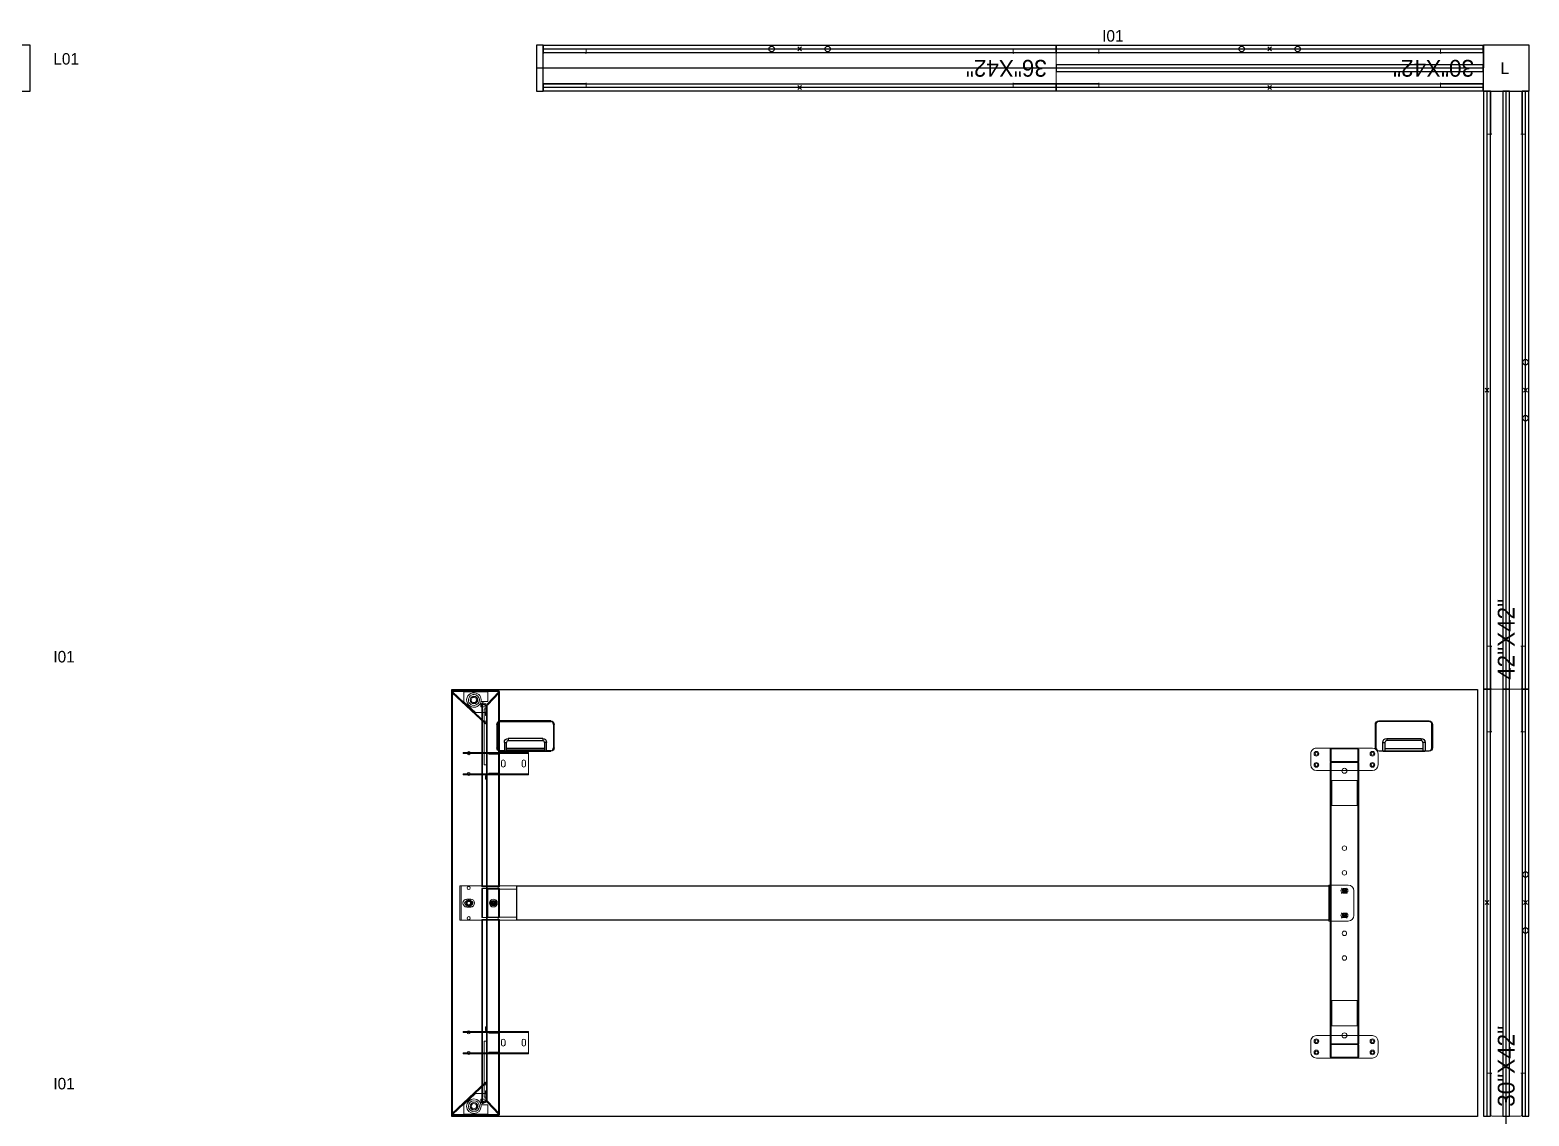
# Model space of a CAD drawing. Header units: inches. Extents: x 126 to 13186, y 9 to 361.
# Drawn here: x 8023.7 to 8129, y 110.9 to 187.2 of the extents above; entities that cross this region are included whole.
import ezdxf

# ---------------------------------------------------------------- set-up
doc = ezdxf.new("R2010")
doc.units = ezdxf.units.IN
doc.header["$MEASUREMENT"] = 0
for name, color, linetype in [('DD2D', 7, 'Continuous'), ('DD2D_Geometry', 7, 'Continuous'), ('ENFASIS NEW', 7, 'Continuous'), ('Id Unión', 7, 'Continuous'), ('PV-26D', 7, 'Continuous')]:
    doc.layers.add(name, color=color, linetype=linetype)
doc.styles.get("Standard").update_dxf_attribs({"font": 'stylu.ttf'})

# ---------------------------------------------------------------- blocks, each defined once
blk = doc.blocks.new('DD40123072AB')
for p, q in [((-0.915, -0.7687), (-0.915, -0.0067)), ((-0.915, -0.0067), (0.915, -0.0067)), ((0.915, -0.0067), (0.915, -0.7687)), ((0.915, -0.7687), (-0.915, -0.7687))]:
    blk.add_line(p, q)
at = {"layer": 'PV-26D'}
for p, q in [((-0.8345, -0.0687), (-0.8345, -0.1107)), ((-0.8335, -0.0687), (-0.8345, -0.0687)), ((-0.8335, -0.1107), (-0.8335, -0.0687)), ((-0.7385, -0.0627), (-0.8285, -0.0627)), ((-0.8285, -0.0637), (-0.8285, -0.0627)), ((-0.8285, -0.0637), (-0.7385, -0.0637)), ((-0.7385, -0.0637), (-0.7385, -0.0627)), ((-0.7335, -0.0687), (-0.7335, -0.1107)), ((-0.7335, -0.0687), (-0.7325, -0.0687)), ((-0.7325, -0.1107), (-0.7325, -0.0687)), ((0.7325, -0.1107), (0.7325, -0.0687)), ((0.7335, -0.0687), (0.7325, -0.0687)), ((0.7335, -0.0687), (0.7335, -0.1107)), ((0.7385, -0.0627), (0.8285, -0.0627)), ((0.7385, -0.0637), (0.7385, -0.0627)), ((0.8285, -0.0637), (0.7385, -0.0637)), ((0.8285, -0.0637), (0.8285, -0.0627)), ((0.8335, -0.1107), (0.8335, -0.0687)), ((0.8335, -0.0687), (0.8345, -0.0687)), ((0.8345, -0.0687), (0.8345, -0.1107)), ((-0.8212, -0.1009), (-0.8212, -0.1157)), ((-0.8212, -0.1009), (-0.8175, -0.1009)), ((-0.8175, -0.1167), (-0.8175, -0.1009)), ((-0.7527, -0.094), (-0.8143, -0.094)), ((-0.8143, -0.094), (-0.8143, -0.0977)), ((-0.8143, -0.0977), (-0.7527, -0.0977)), ((-0.7527, -0.094), (-0.7527, -0.0977)), ((-0.7495, -0.1009), (-0.7495, -0.1167)), ((-0.7458, -0.1009), (-0.7495, -0.1009)), ((-0.7458, -0.1157), (-0.7458, -0.1009)), ((0.7458, -0.1157), (0.7458, -0.1009)), ((0.7458, -0.1009), (0.7495, -0.1009)), ((0.7495, -0.1009), (0.7495, -0.1167)), ((0.7527, -0.094), (0.8143, -0.094)), ((0.7527, -0.094), (0.7527, -0.0977)), ((0.8143, -0.0977), (0.7527, -0.0977)), ((0.8143, -0.094), (0.8143, -0.0977)), ((0.8175, -0.1167), (0.8175, -0.1009)), ((0.8212, -0.1009), (0.8175, -0.1009)), ((0.8212, -0.1009), (0.8212, -0.1157)), ((-0.8335, -0.1107), (-0.8345, -0.1107)), ((-0.8212, -0.1157), (-0.8285, -0.1157)), ((-0.8285, -0.1157), (-0.8285, -0.1167)), ((-0.8285, -0.1167), (-0.8175, -0.1167)), ((-0.7495, -0.1117), (-0.8175, -0.1117)), ((-0.7495, -0.1119), (-0.8175, -0.1119)), ((-0.8175, -0.1124), (-0.7495, -0.1124)), ((-0.7495, -0.1161), (-0.8175, -0.1161)), ((-0.8175, -0.1166), (-0.7495, -0.1166)), ((-0.7495, -0.1167), (-0.8175, -0.1167)), ((-0.7495, -0.1167), (-0.7385, -0.1167)), ((-0.7385, -0.1157), (-0.7458, -0.1157)), ((-0.7385, -0.1157), (-0.7385, -0.1167)), ((-0.7335, -0.1107), (-0.7325, -0.1107)), ((0.7335, -0.1107), (0.7325, -0.1107)), ((0.7385, -0.1157), (0.7458, -0.1157)), ((0.7385, -0.1157), (0.7385, -0.1167)), ((0.7495, -0.1167), (0.7385, -0.1167)), ((0.7495, -0.1117), (0.8175, -0.1117)), ((0.7495, -0.1119), (0.8175, -0.1119)), ((0.8175, -0.1124), (0.7495, -0.1124)), ((0.7495, -0.1161), (0.8175, -0.1161)), ((0.8175, -0.1166), (0.7495, -0.1166)), ((0.7495, -0.1167), (0.8175, -0.1167)), ((0.8285, -0.1167), (0.8175, -0.1167)), ((0.8212, -0.1157), (0.8285, -0.1157)), ((0.8285, -0.1157), (0.8285, -0.1167)), ((0.8335, -0.1107), (0.8345, -0.1107))]:
    blk.add_line(p, q, dxfattribs=at)
at = {"layer": 'PV-26D', "extrusion": (0, 0, -1)}
for centre, radius, start, end in [((0.8285, -0.0687), 0.006, 0, 90), ((0.7385, -0.0687), 0.006, 90, 180), ((-0.7385, -0.0687), 0.006, 0, 90), ((-0.8285, -0.0687), 0.006, 90, 180), ((0.8143, -0.1009), 0.00691, 0, 90), ((0.7527, -0.1009), 0.00691, 90, 180), ((-0.7527, -0.1009), 0.00691, 0, 90), ((-0.8143, -0.1009), 0.00691, 90, 180), ((0.8285, -0.1107), 0.006, 270, 0), ((0.7385, -0.1107), 0.006, 180, 270), ((-0.7385, -0.1107), 0.006, 270, 0), ((-0.8285, -0.1107), 0.006, 180, 270)]:
    blk.add_arc(centre, radius, start, end, dxfattribs=at)
at = {"layer": 'PV-26D'}
for centre, radius, start, end in [((-0.8285, -0.0687), 0.005, 90, 180), ((-0.7385, -0.0687), 0.005, 0, 90), ((0.7385, -0.0687), 0.005, 90, 180), ((0.8285, -0.0687), 0.005, 0, 90), ((-0.8143, -0.1009), 0.00318, 90, 180), ((-0.7527, -0.1009), 0.00318, 0, 90), ((0.7527, -0.1009), 0.00318, 90, 180), ((0.8143, -0.1009), 0.00318, 0, 90), ((-0.8285, -0.1107), 0.005, 180, 270), ((-0.7385, -0.1107), 0.005, 270, 0), ((0.7385, -0.1107), 0.005, 180, 270), ((0.8285, -0.1107), 0.005, 270, 0)]:
    blk.add_arc(centre, radius, start, end, dxfattribs=at)
for points in [[(-0.8175, -0.1167), (-0.8197, -0.1167), (-0.8212, -0.1163), (-0.8212, -0.1157)], [(-0.7458, -0.1157), (-0.7458, -0.1163), (-0.7473, -0.1167), (-0.7495, -0.1167)], [(0.7458, -0.1157), (0.7458, -0.1163), (0.7473, -0.1167), (0.7495, -0.1167)], [(0.8175, -0.1167), (0.8197, -0.1167), (0.8212, -0.1163), (0.8212, -0.1157)]]:
    blk.add_rational_spline(points, [1, 0.804737854124, 0.804737854124, 1], degree=3, dxfattribs=at)
blk = doc.blocks.new('DD350130S')
at = {"color": 0, "linetype": 'Continuous', "lineweight": 0}
for p, q in [((0, -0.377), (0, 0.377)), ((0.0006, 0.3755), (0.0598, 0.3203)), ((0.0006, 0.3755), (0.0598, 0.3203)), ((0.0015, -0.377), (0.0015, 0.377)), ((0.0017, 0.3766), (0.0609, 0.3214)), ((0.0017, 0.3766), (0.0609, 0.3214)), ((0.0829, 0.379), (0.002, 0.379)), ((0.002, 0.379), (0.0829, 0.379)), ((0.0829, 0.3775), (0.002, 0.3775)), ((0.0829, 0.3775), (0.002, 0.3775)), ((0.0645, 0.377), (0.0215, 0.377)), ((0.0215, 0.377), (0.0215, 0.3594)), ((0.0631, 0.355), (0.0833, 0.3766)), ((0.0632, 0.3549), (0.0833, 0.3765)), ((0.0642, 0.3539), (0.0844, 0.3756)), ((0.0643, 0.3539), (0.0844, 0.3755)), ((0.0645, 0.36), (0.0645, 0.377)), ((0.0835, 0.3769), (0.0835, 0.269)), ((0.085, 0.3769), (0.085, 0.269)), ((0.0215, 0.3594), (0.0423, 0.34)), ((0.052, 0.35), (0.052, 0.36)), ((0.052, 0.36), (0.0645, 0.36)), ((0.061, 0.35), (0.052, 0.35)), ((0.0534, 0.355), (0.0539, 0.3564)), ((0.0534, 0.3549), (0.054, 0.3563)), ((0.0614, 0.3518), (0.0534, 0.355)), ((0.0614, 0.3518), (0.0534, 0.3549)), ((0.0534, 0.029), (0.0534, 0.3549)), ((0.0619, 0.3533), (0.0539, 0.3564)), ((0.054, 0.3566), (0.0546, 0.358)), ((0.054, 0.3565), (0.0546, 0.3579)), ((0.054, 0.3566), (0.062, 0.3534)), ((0.054, 0.3565), (0.062, 0.3534)), ((0.054, 0.029), (0.054, 0.3565)), ((0.062, 0.3532), (0.054, 0.3563)), ((0.054, 0.029), (0.054, 0.3563)), ((0.0546, 0.358), (0.0626, 0.3549)), ((0.0546, 0.3579), (0.0626, 0.3548)), ((0.0546, 0.029), (0.0546, 0.3579)), ((0.061, 0.34), (0.061, 0.35)), ((0.0617, 0.3218), (0.0617, 0.3514)), ((0.0617, 0.029), (0.0617, 0.3513)), ((0.0632, 0.3218), (0.0632, 0.3514)), ((0.0633, 0.029), (0.0633, 0.3513)), ((0.0423, 0.34), (0.061, 0.34)), ((0.0576, 0.2465), (0.0576, 0.3465)), ((0.0576, 0.3465), (0.0617, 0.3465)), ((0.0576, 0.3245), (0.0617, 0.3245)), ((0.0602, 0.3349), (0.0602, 0.3411)), ((0.0602, 0.3411), (0.0617, 0.3411)), ((0.0602, 0.3349), (0.0617, 0.3349)), ((0.0617, 0.3399), (0.0632, 0.3399)), ((0.0617, 0.3396), (0.0632, 0.3396)), ((0.0617, 0.3364), (0.0617, 0.3396)), ((0.0617, 0.3364), (0.0632, 0.3364)), ((0.0617, 0.3336), (0.0632, 0.3336)), ((0.0617, 0.3122), (0.0633, 0.3122)), ((0.0617, 0.3058), (0.0633, 0.3058)), ((0.0206, 0.2671), (0.0206, 0.269)), ((0.0206, 0.269), (0.0279, 0.269)), ((0.0279, 0.269), (0.0326, 0.269)), ((0.0326, 0.269), (0.0829, 0.269)), ((0.0617, 0.2722), (0.0633, 0.2722)), ((0.066, 0.269), (0.066, 0.266)), ((0.0671, 0.266), (0.0671, 0.269)), ((0.0836, 0.269), (0.0829, 0.269)), ((0.0829, 0.269), (0.0829, 0.269)), ((0.0829, 0.269), (0.0829, 0.266)), ((0.0836, 0.269), (0.0836, 0.2665)), ((0.0836, 0.269), (0.1366, 0.269)), ((0.1066, 0.2671), (0.1066, 0.269)), ((0.1366, 0.2665), (0.1366, 0.269)), ((0.0206, 0.2671), (0.0275, 0.2671)), ((0.0275, 0.2671), (0.033, 0.2671)), ((0.033, 0.2671), (0.0829, 0.2671)), ((0.0576, 0.2465), (0.0617, 0.2465)), ((0.0617, 0.2658), (0.0633, 0.2658)), ((0.066, 0.266), (0.0829, 0.266)), ((0.0829, 0.2671), (0.0836, 0.2671)), ((0.0829, 0.266), (0.0836, 0.266)), ((0.0829, 0.266), (0.0829, 0.266)), ((0.0835, 0.266), (0.0835, 0.232)), ((0.0836, 0.2671), (0.1366, 0.2671)), ((0.0836, 0.2315), (0.0836, 0.2665)), ((0.0836, 0.266), (0.085, 0.266)), ((0.085, 0.266), (0.085, 0.232)), ((0.0886, 0.2522), (0.0886, 0.2458)), ((0.095, 0.2458), (0.095, 0.2522)), ((0.1253, 0.2522), (0.1253, 0.2458)), ((0.1316, 0.2458), (0.1316, 0.2522)), ((0.1366, 0.2315), (0.1366, 0.2665)), ((0.0206, 0.229), (0.0206, 0.2309)), ((0.0275, 0.2309), (0.0206, 0.2309)), ((0.0279, 0.229), (0.0206, 0.229)), ((0.033, 0.2309), (0.0275, 0.2309)), ((0.0326, 0.229), (0.0279, 0.229)), ((0.0829, 0.229), (0.0326, 0.229)), ((0.0829, 0.2309), (0.033, 0.2309)), ((0.0602, 0.2271), (0.0617, 0.2271)), ((0.0602, 0.2271), (0.0602, 0.2209)), ((0.0602, 0.2209), (0.0617, 0.2209)), ((0.0617, 0.2256), (0.0617, 0.2224)), ((0.0617, 0.2256), (0.0633, 0.2256)), ((0.0617, 0.2224), (0.0633, 0.2224)), ((0.0829, 0.232), (0.066, 0.232)), ((0.066, 0.232), (0.066, 0.229)), ((0.0671, 0.229), (0.0671, 0.232)), ((0.0836, 0.232), (0.0829, 0.232)), ((0.0829, 0.232), (0.0829, 0.232)), ((0.0829, 0.232), (0.0829, 0.229)), ((0.0836, 0.2309), (0.0829, 0.2309)), ((0.0829, 0.229), (0.0836, 0.229)), ((0.0829, 0.229), (0.0829, 0.229)), ((0.0835, 0.229), (0.0835, 0.029)), ((0.085, 0.232), (0.0836, 0.232)), ((0.0836, 0.2315), (0.0836, 0.229)), ((0.0836, 0.2309), (0.1366, 0.2309)), ((0.0836, 0.229), (0.1366, 0.229)), ((0.085, 0.229), (0.085, 0.029)), ((0.1066, 0.2309), (0.1066, 0.229)), ((0.1366, 0.229), (0.1366, 0.2315)), ((0.0534, 0.029), (0.054, 0.029)), ((0.0546, 0.029), (0.054, 0.029)), ((0.054, 0.029), (0.054, 0.029)), ((0.0626, 0.029), (0.0546, 0.029)), ((0.0617, 0.029), (0.0617, 0.026)), ((0.0626, 0.029), (0.0632, 0.029)), ((0.0829, 0.029), (0.0632, 0.029)), ((0.0633, 0.026), (0.0633, 0.029)), ((0.085, 0.029), (0.0829, 0.029)), ((0.0829, 0.029), (0.0829, 0.029)), ((0.0829, 0.029), (0.0829, 0.026)), ((0.0534, -0.026), (0.0534, 0.026)), ((0.0534, 0.026), (0.054, 0.026)), ((0.054, -0.026), (0.054, 0.026)), ((0.0546, 0.026), (0.054, 0.026)), ((0.054, 0.026), (0.054, 0.026)), ((0.054, -0.026), (0.054, 0.026)), ((0.0546, 0.026), (0.0626, 0.026)), ((0.0546, -0.026), (0.0546, 0.026)), ((0.0617, -0.026), (0.0617, 0.026)), ((0.0632, 0.026), (0.0626, 0.026)), ((0.0632, 0.026), (0.0829, 0.026)), ((0.0633, -0.026), (0.0633, 0.026)), ((0.0722, 0.004), (0.0708, 0.004)), ((0.0764, 0.004), (0.0722, 0.004)), ((0.0764, 0.004), (0.0775, 0.004)), ((0.0829, 0.026), (0.085, 0.026)), ((0.0829, 0.026), (0.0829, 0.026)), ((0.0835, 0.026), (0.0835, -0.026)), ((0.085, 0.026), (0.085, -0.026)), ((0.0534, -0.026), (0.054, -0.026)), ((0.0546, -0.026), (0.054, -0.026)), ((0.054, -0.026), (0.054, -0.026)), ((0.0626, -0.026), (0.0546, -0.026)), ((0.0617, -0.026), (0.0617, -0.029)), ((0.0626, -0.026), (0.0632, -0.026)), ((0.0829, -0.026), (0.0632, -0.026)), ((0.0633, -0.029), (0.0633, -0.026)), ((0.0708, -0.004), (0.0722, -0.004)), ((0.0722, -0.004), (0.0764, -0.004)), ((0.0764, -0.004), (0.0775, -0.004)), ((0.085, -0.026), (0.0829, -0.026)), ((0.0829, -0.026), (0.0829, -0.026)), ((0.0829, -0.026), (0.0829, -0.029)), ((0.0534, -0.3549), (0.0534, -0.029)), ((0.0534, -0.029), (0.054, -0.029)), ((0.054, -0.3565), (0.054, -0.029)), ((0.0546, -0.029), (0.054, -0.029)), ((0.054, -0.029), (0.054, -0.029)), ((0.054, -0.3563), (0.054, -0.029)), ((0.0546, -0.029), (0.0626, -0.029)), ((0.0546, -0.3579), (0.0546, -0.029)), ((0.0617, -0.3513), (0.0617, -0.029)), ((0.0632, -0.029), (0.0626, -0.029)), ((0.0632, -0.029), (0.0829, -0.029)), ((0.0633, -0.3513), (0.0633, -0.029)), ((0.0829, -0.029), (0.085, -0.029)), ((0.0829, -0.029), (0.0829, -0.029)), ((0.0835, -0.029), (0.0835, -0.229)), ((0.085, -0.029), (0.085, -0.229)), ((0.0206, -0.2309), (0.0206, -0.229)), ((0.0206, -0.229), (0.0279, -0.229)), ((0.0206, -0.2309), (0.0275, -0.2309)), ((0.0275, -0.2309), (0.033, -0.2309)), ((0.0279, -0.229), (0.0326, -0.229)), ((0.0326, -0.229), (0.0829, -0.229)), ((0.033, -0.2309), (0.0829, -0.2309)), ((0.0602, -0.2271), (0.0602, -0.2209)), ((0.0602, -0.2209), (0.0617, -0.2209)), ((0.0602, -0.2271), (0.0617, -0.2271)), ((0.0617, -0.2224), (0.0633, -0.2224)), ((0.0617, -0.2256), (0.0617, -0.2224)), ((0.0617, -0.2256), (0.0633, -0.2256)), ((0.066, -0.229), (0.066, -0.232)), ((0.066, -0.232), (0.0829, -0.232)), ((0.0671, -0.232), (0.0671, -0.229)), ((0.0836, -0.229), (0.0829, -0.229)), ((0.0829, -0.229), (0.0829, -0.229)), ((0.0829, -0.229), (0.0829, -0.232)), ((0.0829, -0.2309), (0.0836, -0.2309)), ((0.0829, -0.232), (0.0836, -0.232)), ((0.0829, -0.232), (0.0829, -0.232)), ((0.0835, -0.232), (0.0835, -0.266)), ((0.0836, -0.229), (0.0836, -0.2315)), ((0.0836, -0.229), (0.1366, -0.229)), ((0.0836, -0.2309), (0.1366, -0.2309)), ((0.0836, -0.2665), (0.0836, -0.2315)), ((0.0836, -0.232), (0.085, -0.232)), ((0.085, -0.232), (0.085, -0.266)), ((0.1066, -0.2309), (0.1066, -0.229)), ((0.1366, -0.2315), (0.1366, -0.229)), ((0.1366, -0.2665), (0.1366, -0.2315)), ((0.0206, -0.269), (0.0206, -0.2671)), ((0.0275, -0.2671), (0.0206, -0.2671)), ((0.033, -0.2671), (0.0275, -0.2671)), ((0.0829, -0.2671), (0.033, -0.2671)), ((0.0576, -0.2465), (0.0576, -0.3465)), ((0.0617, -0.2465), (0.0576, -0.2465)), ((0.0617, -0.2658), (0.0633, -0.2658)), ((0.0829, -0.266), (0.066, -0.266)), ((0.066, -0.266), (0.066, -0.269)), ((0.0671, -0.269), (0.0671, -0.266)), ((0.0836, -0.266), (0.0829, -0.266)), ((0.0829, -0.266), (0.0829, -0.266)), ((0.0829, -0.266), (0.0829, -0.269)), ((0.0836, -0.2671), (0.0829, -0.2671)), ((0.085, -0.266), (0.0836, -0.266)), ((0.0836, -0.2665), (0.0836, -0.269)), ((0.0836, -0.2671), (0.1366, -0.2671)), ((0.0886, -0.2458), (0.0886, -0.2522)), ((0.095, -0.2522), (0.095, -0.2458)), ((0.1066, -0.2671), (0.1066, -0.269)), ((0.1253, -0.2458), (0.1253, -0.2522)), ((0.1316, -0.2522), (0.1316, -0.2458)), ((0.1366, -0.269), (0.1366, -0.2665)), ((0.0279, -0.269), (0.0206, -0.269)), ((0.0326, -0.269), (0.0279, -0.269)), ((0.0829, -0.269), (0.0326, -0.269)), ((0.0617, -0.2722), (0.0633, -0.2722)), ((0.0829, -0.269), (0.0836, -0.269)), ((0.0829, -0.269), (0.0829, -0.269)), ((0.0835, -0.269), (0.0835, -0.3769)), ((0.0836, -0.269), (0.1366, -0.269)), ((0.085, -0.269), (0.085, -0.3769)), ((0.0598, -0.3203), (0.0006, -0.3755)), ((0.0006, -0.3755), (0.0598, -0.3203)), ((0.0617, -0.3058), (0.0633, -0.3058)), ((0.0617, -0.3122), (0.0633, -0.3122)), ((0.0609, -0.3214), (0.0017, -0.3766)), ((0.0017, -0.3766), (0.0609, -0.3214)), ((0.0215, -0.3594), (0.0423, -0.34)), ((0.0423, -0.34), (0.061, -0.34)), ((0.0617, -0.3245), (0.0576, -0.3245)), ((0.0617, -0.3465), (0.0576, -0.3465)), ((0.0602, -0.3349), (0.0617, -0.3349)), ((0.0602, -0.3411), (0.0602, -0.3349)), ((0.0602, -0.3411), (0.0617, -0.3411)), ((0.061, -0.34), (0.061, -0.35)), ((0.0617, -0.3218), (0.0617, -0.3514)), ((0.0617, -0.3336), (0.0632, -0.3336)), ((0.0617, -0.3396), (0.0617, -0.3364)), ((0.0617, -0.3364), (0.0632, -0.3364)), ((0.0617, -0.3396), (0.0632, -0.3396)), ((0.0617, -0.3399), (0.0632, -0.3399)), ((0.0632, -0.3218), (0.0632, -0.3514)), ((0.0215, -0.377), (0.0215, -0.3594)), ((0.061, -0.35), (0.052, -0.35)), ((0.052, -0.35), (0.052, -0.36)), ((0.052, -0.36), (0.0645, -0.36)), ((0.0534, -0.3549), (0.0614, -0.3518)), ((0.0614, -0.3518), (0.0534, -0.355)), ((0.054, -0.3563), (0.0534, -0.3549)), ((0.0534, -0.355), (0.0539, -0.3564)), ((0.0619, -0.3533), (0.0539, -0.3564)), ((0.054, -0.3563), (0.062, -0.3532)), ((0.062, -0.3534), (0.054, -0.3565)), ((0.054, -0.3566), (0.062, -0.3534)), ((0.0546, -0.3579), (0.054, -0.3565)), ((0.054, -0.3566), (0.0546, -0.358)), ((0.0626, -0.3548), (0.0546, -0.3579)), ((0.0546, -0.358), (0.0626, -0.3549)), ((0.0631, -0.355), (0.0833, -0.3766)), ((0.0833, -0.3765), (0.0632, -0.3549)), ((0.0642, -0.3539), (0.0844, -0.3756)), ((0.0844, -0.3755), (0.0643, -0.3539)), ((0.0645, -0.36), (0.0645, -0.377)), ((0.002, -0.3775), (0.0829, -0.3775)), ((0.0829, -0.3775), (0.002, -0.3775)), ((0.0829, -0.379), (0.002, -0.379)), ((0.0829, -0.379), (0.002, -0.379)), ((0.0645, -0.377), (0.0215, -0.377))]:
    blk.add_line(p, q, dxfattribs=at)
at = {"color": 1}
for p, q in [((0.0694, -0.0049), (0.0792, 0.0049)), ((0.0792, -0.0049), (0.0694, 0.0049))]:
    blk.add_line(p, q, dxfattribs=at)
at = {"color": 0, "linetype": 'Continuous', "lineweight": 0}
for centre, radius, start, end in [((0.0395, 0.3625), 0.013, 70.8025, 250.8025), ((0.0395, 0.3625), 0.013, 250.8025, 70.8025), ((0.0395, 0.3625), 0.0098, 70.8025, 250.8025), ((0.0395, 0.3625), 0.00675, 0, 180), ((0.0395, 0.3625), 0.00675, 180, 0), ((0.0395, 0.3625), 0.0065, 70.8025, 250.8025), ((0.0395, 0.3625), 0.00476, 70.8025, 250.8025), ((0.0395, 0.3625), 0.0098, 250.8025, 70.8025), ((0.0395, 0.3625), 0.0065, 250.8025, 70.8025), ((0.0395, 0.3625), 0.00476, 250.8025, 70.8025), ((0.0303, 0.2675), 0.00277, 0, 180), ((0.0303, 0.2675), 0.00277, 180, 0), ((0.0918, 0.2522), 0.00317, 0, 180), ((0.0918, 0.2458), 0.00317, 180, 0), ((0.1285, 0.2522), 0.00318, 0, 180), ((0.1285, 0.2458), 0.00318, 180, 0), ((0.0303, 0.2305), 0.00277, 0, 180), ((0.0303, 0.2305), 0.00277, 180, 0), ((0.0303, 0.027), 0.00278, 0, 180), ((0.0303, 0.027), 0.00278, 180, 0), ((0.0303, 0), 0.0055, 146.8424, 326.8424), ((0.0303, 0), 0.005, 146.8424, 326.8424), ((0.0303, 0), 0.0055, 326.8424, 146.8424), ((0.0303, 0), 0.0045, 0, 180), ((0.0303, 0), 0.0045, 146.8424, 326.8424), ((0.0303, 0), 0.005, 326.8424, 146.8424), ((0.0303, 0), 0.004, 146.8424, 326.8424), ((0.0303, 0), 0.0045, 326.8424, 146.8424), ((0.0303, 0), 0.0037, 146.8424, 326.8424), ((0.0303, 0), 0.004, 326.8424, 146.8424), ((0.0303, 0), 0.00317, 146.8424, 326.8424), ((0.0303, 0), 0.0037, 326.8424, 146.8424), ((0.0303, 0), 0.00317, 326.8424, 146.8424), ((0.0743, 0), 0.0045, 0, 180), ((0.0303, 0), 0.0045, 180, 0), ((0.0303, -0.027), 0.00278, 0, 180), ((0.0743, 0), 0.0045, 180, 0), ((0.0303, -0.027), 0.00278, 180, 0), ((0.0303, -0.2305), 0.00278, 0, 180), ((0.0303, -0.2305), 0.00278, 180, 0), ((0.0303, -0.2675), 0.00277, 0, 180), ((0.0918, -0.2458), 0.00317, 0, 180), ((0.0918, -0.2522), 0.00317, 180, 0), ((0.1285, -0.2458), 0.00318, 0, 180), ((0.1285, -0.2522), 0.00318, 180, 0), ((0.0303, -0.2675), 0.00277, 180, 0), ((0.0395, -0.3625), 0.013, 0, 180), ((0.0395, -0.3625), 0.013, 180, 0), ((0.0395, -0.3625), 0.0098, 0, 180), ((0.0395, -0.3625), 0.0098, 180, 0), ((0.0395, -0.3625), 0.00675, 0, 180), ((0.0395, -0.3625), 0.00675, 180, 0), ((0.0395, -0.3625), 0.0065, 0, 180), ((0.0395, -0.3625), 0.0065, 180, 0), ((0.0395, -0.3625), 0.00476, 0, 180), ((0.0395, -0.3625), 0.00476, 180, 0)]:
    blk.add_arc(centre, radius, start, end, dxfattribs=at)
for centre, start_param, end_param in [((0.0708, 0), 3.141593, 6.283185), ((0.072, 0), 3.141593, 6.283185), ((0.0764, 0), 3.119622, 3.141593), ((0.0764, 0), 1.570796, 3.119622), ((0.0775, 0), 1.570796, 3.141593), ((0.0764, 0), 0.021971, 1.570796), ((0.0764, 0), 0, 0.021971), ((0.0775, 0), 0, 1.570796)]:
    blk.add_ellipse(centre, major_axis=(0, -0.00396), ratio=0.681998, start_param=start_param, end_param=end_param, dxfattribs=at)
for points, weights in [([(0.002, 0.379), (0.0008, 0.379), (0, 0.3782), (0, 0.377)], [1, 0.804737854124, 0.804737854124, 1]), ([(0.002, 0.379), (0.0008, 0.379), (0, 0.3782), (0, 0.377)], [1, 0.804737854124, 0.804737854124, 1]), ([(0, 0.377), (0, 0.3769), (0, 0.3767), (0, 0.3766)], [1, 0.988288867323, 0.979058155761, 0.972307865317]), ([(0, 0.377), (0, 0.3764), (0.0002, 0.3759), (0.0006, 0.3755)], [1, 0.944706716257, 0.944706716257, 1]), ([(0, 0.3766), (0.0001, 0.3762), (0.0003, 0.3758), (0.0006, 0.3755)], [0.972307865317, 0.947187137373, 0.956417848934, 1]), ([(0.002, 0.3775), (0.0017, 0.3775), (0.0015, 0.3773), (0.0015, 0.377)], [1, 0.804737854124, 0.804737854124, 1]), ([(0.002, 0.3775), (0.0017, 0.3775), (0.0015, 0.3773), (0.0015, 0.377)], [1, 0.804737854124, 0.804737854124, 1]), ([(0.0015, 0.377), (0.0015, 0.3768), (0.0016, 0.3767), (0.0017, 0.3766)], [1, 0.944706716257, 0.944706716257, 1]), ([(0.0015, 0.377), (0.0015, 0.3768), (0.0015, 0.3767), (0.0017, 0.3766)], [1, 0.944706716257, 0.944706716257, 1]), ([(0.0829, 0.379), (0.0829, 0.379), (0.0829, 0.379), (0.0829, 0.379)], [0.99417228897, 0.996095139241, 0.998037709584, 1]), ([(0.0846, 0.3782), (0.0842, 0.3787), (0.0836, 0.379), (0.0829, 0.379)], [0.708386720175, 0.737079172893, 0.834283599501, 1]), ([(0.0835, 0.3769), (0.0835, 0.3772), (0.0832, 0.3775), (0.0829, 0.3775)], [1, 0.804737854124, 0.804737854124, 1]), ([(0.0833, 0.3766), (0.0837, 0.377), (0.0835, 0.3775), (0.0829, 0.3775)], [1, 0.59916604595, 0.59916604595, 1]), ([(0.0833, 0.3765), (0.0834, 0.3766), (0.0835, 0.3768), (0.0835, 0.3769)], [1, 0.953611711988, 0.953611711988, 1]), ([(0.0844, 0.3756), (0.0851, 0.3763), (0.0852, 0.3773), (0.0846, 0.3782)], [1, 0.764882446449, 0.667678019841, 0.708386720175]), ([(0.0844, 0.3755), (0.0848, 0.3759), (0.085, 0.3764), (0.085, 0.3769)], [1, 0.953611711988, 0.953611711988, 1]), ([(0.085, 0.3769), (0.085, 0.3774), (0.0849, 0.3778), (0.0846, 0.3782)], [1, 0.918269742137, 0.870749059409, 0.857437951816]), ([(0.0617, 0.3513), (0.0617, 0.3515), (0.0616, 0.3517), (0.0614, 0.3518)], [1, 0.884611873459, 0.884611873459, 1]), ([(0.0617, 0.3514), (0.0617, 0.3516), (0.0616, 0.3518), (0.0614, 0.3518)], [1, 0.884393166085, 0.884393166085, 1]), ([(0.0632, 0.3514), (0.0632, 0.3522), (0.0627, 0.3529), (0.0619, 0.3533)], [1, 0.884393166085, 0.884393166085, 1]), ([(0.062, 0.3534), (0.0628, 0.353), (0.0637, 0.3532), (0.0643, 0.3539)], [1, 0.884174271313, 0.884174271313, 1]), ([(0.062, 0.3534), (0.0628, 0.3531), (0.0637, 0.3533), (0.0642, 0.3539)], [1, 0.884393166085, 0.884393166085, 1]), ([(0.0633, 0.3513), (0.0633, 0.3521), (0.0628, 0.3529), (0.062, 0.3532)], [1, 0.884611873459, 0.884611873459, 1]), ([(0.0626, 0.3549), (0.0628, 0.3548), (0.063, 0.3548), (0.0631, 0.355)], [1, 0.884393166085, 0.884393166085, 1]), ([(0.0626, 0.3548), (0.0628, 0.3547), (0.063, 0.3547), (0.0632, 0.3549)], [1, 0.884174271313, 0.884174271313, 1]), ([(0.0598, 0.3203), (0.0614, 0.3189), (0.0633, 0.3197), (0.0633, 0.3218)], [1, 0.59916604595, 0.59916604595, 1]), ([(0.0598, 0.3203), (0.0613, 0.3189), (0.0632, 0.3197), (0.0632, 0.3218)], [1, 0.59916604595, 0.59916604595, 1]), ([(0.0609, 0.3214), (0.0613, 0.321), (0.0617, 0.3213), (0.0617, 0.3218)], [1, 0.59916604595, 0.59916604595, 1]), ([(0.0609, 0.3214), (0.0612, 0.321), (0.0617, 0.3213), (0.0617, 0.3218)], [1, 0.59916604595, 0.59916604595, 1]), ([(0.0633, -0.3218), (0.0633, -0.3197), (0.0614, -0.3189), (0.0598, -0.3203)], [1, 0.59916604595, 0.59916604595, 1]), ([(0.0598, -0.3203), (0.0613, -0.3189), (0.0632, -0.3197), (0.0632, -0.3218)], [1, 0.59916604595, 0.59916604595, 1]), ([(0.0617, -0.3218), (0.0617, -0.3213), (0.0613, -0.321), (0.0609, -0.3214)], [1, 0.59916604595, 0.59916604595, 1]), ([(0.0609, -0.3214), (0.0612, -0.321), (0.0617, -0.3213), (0.0617, -0.3218)], [1, 0.59916604595, 0.59916604595, 1]), ([(0.0614, -0.3518), (0.0616, -0.3517), (0.0617, -0.3515), (0.0617, -0.3513)], [1, 0.884611873459, 0.884611873459, 1]), ([(0.0617, -0.3514), (0.0617, -0.3516), (0.0616, -0.3518), (0.0614, -0.3518)], [1, 0.884393166085, 0.884393166085, 1]), ([(0.0632, -0.3514), (0.0632, -0.3522), (0.0627, -0.3529), (0.0619, -0.3533)], [1, 0.884393166085, 0.884393166085, 1]), ([(0.062, -0.3532), (0.0628, -0.3529), (0.0633, -0.3521), (0.0633, -0.3513)], [1, 0.884611873459, 0.884611873459, 1]), ([(0.0643, -0.3539), (0.0637, -0.3532), (0.0628, -0.353), (0.062, -0.3534)], [1, 0.884174271313, 0.884174271313, 1]), ([(0.062, -0.3534), (0.0628, -0.3531), (0.0637, -0.3533), (0.0642, -0.3539)], [1, 0.884393166085, 0.884393166085, 1]), ([(0.0632, -0.3549), (0.063, -0.3547), (0.0628, -0.3547), (0.0626, -0.3548)], [1, 0.884174271313, 0.884174271313, 1]), ([(0.0626, -0.3549), (0.0628, -0.3548), (0.063, -0.3548), (0.0631, -0.355)], [1, 0.884393166085, 0.884393166085, 1]), ([(0.0006, -0.3755), (0.0002, -0.3759), (0, -0.3764), (0, -0.377)], [1, 0.944706716257, 0.944706716257, 1]), ([(0, -0.3766), (0.0001, -0.3762), (0.0003, -0.3758), (0.0006, -0.3755)], [0.972307865317, 0.947187137373, 0.956417848934, 1]), ([(0, -0.377), (0, -0.3769), (0, -0.3767), (0, -0.3766)], [1, 0.988288867323, 0.979058155762, 0.972307865317]), ([(0, -0.377), (0, -0.3782), (0.0008, -0.379), (0.002, -0.379)], [1, 0.804737854124, 0.804737854124, 1]), ([(0.002, -0.379), (0.0008, -0.379), (0, -0.3782), (0, -0.377)], [1, 0.804737854124, 0.804737854124, 1]), ([(0.0017, -0.3766), (0.0016, -0.3767), (0.0015, -0.3768), (0.0015, -0.377)], [1, 0.944706716257, 0.944706716257, 1]), ([(0.0015, -0.377), (0.0015, -0.3768), (0.0015, -0.3767), (0.0017, -0.3766)], [1, 0.944706716257, 0.944706716257, 1]), ([(0.0015, -0.377), (0.0015, -0.3773), (0.0017, -0.3775), (0.002, -0.3775)], [1, 0.804737854124, 0.804737854124, 1]), ([(0.002, -0.3775), (0.0017, -0.3775), (0.0015, -0.3773), (0.0015, -0.377)], [1, 0.804737854124, 0.804737854124, 1]), ([(0.0833, -0.3766), (0.0837, -0.377), (0.0835, -0.3775), (0.0829, -0.3775)], [1, 0.59916604595, 0.59916604595, 1]), ([(0.0829, -0.379), (0.0841, -0.379), (0.085, -0.3781), (0.085, -0.3769)], [1, 0.804737854124, 0.804737854124, 1]), ([(0.0829, -0.3775), (0.0832, -0.3775), (0.0835, -0.3772), (0.0835, -0.3769)], [1, 0.804737854124, 0.804737854124, 1]), ([(0.0846, -0.3782), (0.0842, -0.3787), (0.0836, -0.379), (0.0829, -0.379)], [0.708386720227, 0.737079173009, 0.8342835996, 1]), ([(0.0835, -0.3769), (0.0835, -0.3768), (0.0834, -0.3766), (0.0833, -0.3765)], [1, 0.953611711988, 0.953611711988, 1]), ([(0.085, -0.3769), (0.085, -0.3764), (0.0848, -0.3759), (0.0844, -0.3755)], [1, 0.953611711988, 0.953611711988, 1]), ([(0.0844, -0.3756), (0.0851, -0.3763), (0.0852, -0.3773), (0.0846, -0.3782)], [1, 0.76488244635, 0.667678019759, 0.708386720227])]:
    blk.add_rational_spline(points, weights, degree=3, dxfattribs=at)
blk.add_point((0.0743, 0))
blk = doc.blocks.new('DD305172S')
at = {"color": 0, "linetype": 'Continuous', "lineweight": 0}
for p, q in [((-0.06, 0.0305), (-0.0573, 0.0305)), ((-0.06, -0.0305), (-0.06, 0.0305)), ((-0.0573, 0.0305), (0.038, 0.0305)), ((-0.0573, 0.0305), (-0.0573, -0.0305)), ((0.038, 0.0305), (0.042, 0.0305)), ((0.042, 0.0112), (0.042, 0.0305)), ((1.49, 0.0308), (1.49, 0.032)), ((1.4935, 0.032), (1.49, 0.032)), ((1.49, 0.0112), (1.49, 0.0308)), ((1.4927, -0.032), (1.4927, 0.032)), ((1.525, 0.032), (1.4935, 0.032)), ((-0.0475, 0.007), (-0.0405, 0.007)), ((-0.0475, 0.004), (-0.0475, 0.007)), ((-0.0405, 0.004), (-0.0475, 0.004)), ((-0.0405, 0.007), (-0.0405, 0.004)), ((0.038, 0.025), (-0.01, 0.025)), ((-0.01, -0.025), (-0.01, 0.025)), ((0.0393, 0.025), (0.038, 0.025)), ((0.042, 0.025), (0.0393, 0.025)), ((0.042, 0.0096), (0.042, 0.0112)), ((0.042, -0.0096), (0.042, 0.0096)), ((1.49, 0.0096), (1.49, 0.0112)), ((1.49, -0.0096), (1.49, 0.0096)), ((1.5204, 0.026), (1.5157, 0.026)), ((1.5157, 0.018), (1.5204, 0.018)), ((1.535, -0.022), (1.535, 0.022)), ((-0.0475, -0.004), (-0.0475, -0.007)), ((-0.0475, -0.004), (-0.0405, -0.004)), ((-0.0405, -0.007), (-0.0475, -0.007)), ((-0.0405, -0.007), (-0.0405, -0.004)), ((-0.01, -0.025), (0.038, -0.025)), ((0.038, -0.025), (0.0393, -0.025)), ((0.0393, -0.025), (0.042, -0.025)), ((0.042, -0.0112), (0.042, -0.0096)), ((0.042, -0.0305), (0.042, -0.0112)), ((1.49, -0.0112), (1.49, -0.0096)), ((1.49, -0.0308), (1.49, -0.0112)), ((1.5204, -0.018), (1.5157, -0.018)), ((1.5157, -0.026), (1.5204, -0.026)), ((-0.0573, -0.0305), (-0.06, -0.0305)), ((-0.0573, -0.0305), (0.038, -0.0305)), ((0.038, -0.0305), (0.042, -0.0305)), ((1.49, -0.032), (1.49, -0.0308)), ((1.4935, -0.032), (1.49, -0.032)), ((1.525, -0.032), (1.4935, -0.032))]:
    blk.add_line(p, q, dxfattribs=at)
at = {"color": 1}
for p, q in [((1.5131, 0.0171), (1.523, 0.0269)), ((1.523, 0.0171), (1.5131, 0.0269)), ((-0.0049, -0.0049), (0.0049, 0.0049)), ((0.0049, -0.0049), (-0.0049, 0.0049)), ((1.5131, -0.0269), (1.523, -0.0171)), ((1.523, -0.0269), (1.5131, -0.0171))]:
    blk.add_line(p, q, dxfattribs=at)
blk.add_lwpolyline([(1.49, -0.0305), (0.042, -0.0305), (0.042, 0.0305), (1.49, 0.0305)], close=True)
at = {"color": 0, "linetype": 'Continuous', "lineweight": 0}
for centre, radius, start, end in [((1.525, 0.022), 0.01, 0, 90), ((-0.0475, 0), 0.00697, 90, 270), ((-0.0475, 0), 0.00397, 90, 270), ((-0.0405, 0), 0.00697, 270, 90), ((-0.0405, 0), 0.00397, 270, 90), ((0, 0), 0.00697, 90, 270), ((0, 0), 0.00397, 90, 270), ((0, 0), 0.00255, 90, 270), ((0, 0), 0.00697, 270, 90), ((0, 0), 0.00397, 270, 90), ((0, 0), 0.00255, 270, 90), ((1.5157, 0.022), 0.00397, 90, 270), ((1.5181, 0.022), 0.00255, 90, 270), ((1.5181, 0.022), 0.00255, 270, 90), ((1.5204, 0.022), 0.00397, 270, 90), ((1.5157, -0.022), 0.00397, 90, 270), ((1.5181, -0.022), 0.00255, 90, 270), ((1.5181, -0.022), 0.00255, 270, 90), ((1.5204, -0.022), 0.00397, 270, 90), ((1.525, -0.022), 0.01, 270, 0)]:
    blk.add_arc(centre, radius, start, end, dxfattribs=at)
for p in [(0, 0), (1.5181, 0.022), (1.5181, -0.022)]:
    blk.add_point(p)
blk = doc.blocks.new('A$C346468CF')
at = {"color": 0, "linetype": 'Continuous', "lineweight": 0}
for p, q in [((-0.3512, 0.1729), (-0.3512, 0.0729)), ((-0.3212, 0.1829), (-0.3412, 0.1829)), ((-0.3112, 0.0729), (-0.3112, 0.1729)), ((0.1618, 0.1729), (0.1618, 0.0729)), ((0.1918, 0.1829), (0.1718, 0.1829)), ((0.2018, 0.0729), (0.2018, 0.1729)), ((-0.3497, 0.1464), (-0.3497, 0.0994)), ((-0.3277, 0.1483), (-0.3493, 0.1483)), ((-0.3277, 0.1467), (-0.3493, 0.1467)), ((-0.3273, 0.0994), (-0.3273, 0.1464)), ((-0.3258, 0.1483), (-0.3112, 0.1483)), ((-0.3258, 0.1464), (-0.3258, 0.1483)), ((-0.3258, 0.1467), (0.1764, 0.1467)), ((-0.3258, 0.0994), (-0.3258, 0.1464)), ((-0.3258, 0.0994), (-0.3258, 0.1464)), ((-0.3112, 0.1483), (0.1618, 0.1483)), ((-0.2937, 0.1454), (-0.2937, 0.1004)), ((-0.2487, 0.1454), (-0.2937, 0.1454)), ((-0.2487, 0.1004), (-0.2487, 0.1454)), ((0.0993, 0.1454), (0.0993, 0.1004)), ((0.1443, 0.1454), (0.0993, 0.1454)), ((0.1443, 0.1004), (0.1443, 0.1454)), ((0.1618, 0.1483), (0.1764, 0.1483)), ((0.1764, 0.1464), (0.1764, 0.1483)), ((0.1764, 0.1464), (0.1764, 0.0994)), ((0.1764, 0.0994), (0.1764, 0.1464)), ((0.1779, 0.1464), (0.1779, 0.0994)), ((0.1999, 0.1483), (0.1783, 0.1483)), ((0.1999, 0.1467), (0.1783, 0.1467)), ((0.2003, 0.0994), (0.2003, 0.1464)), ((-0.3493, 0.099), (-0.3277, 0.099)), ((-0.3493, 0.0975), (-0.3277, 0.0975)), ((-0.3258, 0.0975), (-0.3258, 0.0994)), ((-0.3258, 0.099), (0.1764, 0.099)), ((-0.3258, 0.0975), (-0.3112, 0.0975)), ((-0.3112, 0.0975), (0.1618, 0.0975)), ((-0.2937, 0.1004), (-0.2487, 0.1004)), ((0.0993, 0.1004), (0.1443, 0.1004)), ((0.1618, 0.0975), (0.1764, 0.0975)), ((0.1764, 0.0975), (0.1764, 0.0994)), ((0.1783, 0.099), (0.1999, 0.099)), ((0.1783, 0.0975), (0.1999, 0.0975)), ((-0.3412, 0.0629), (-0.3212, 0.0629)), ((0.1718, 0.0629), (0.1918, 0.0629))]:
    blk.add_line(p, q, dxfattribs=at)
for centre, radius, start, end in [((-0.3412, 0.1729), 0.01, 90, 180), ((-0.3412, 0.1729), 0.00422, 0, 180), ((-0.3412, 0.1729), 0.00422, 180, 0), ((-0.3412, 0.1729), 0.00246, 0, 180), ((-0.3412, 0.1729), 0.00246, 180, 0), ((-0.3212, 0.1729), 0.00422, 0, 180), ((-0.3212, 0.1729), 0.00422, 180, 0), ((-0.3212, 0.1729), 0.00246, 0, 180), ((-0.3212, 0.1729), 0.00246, 180, 0), ((-0.3212, 0.1729), 0.01, 0, 90), ((0.1718, 0.1729), 0.01, 90, 180), ((0.1718, 0.1729), 0.00422, 0, 180), ((0.1718, 0.1729), 0.00422, 180, 0), ((0.1718, 0.1729), 0.00246, 0, 180), ((0.1718, 0.1729), 0.00246, 180, 0), ((0.1918, 0.1729), 0.00422, 0, 180), ((0.1918, 0.1729), 0.00422, 180, 0), ((0.1918, 0.1729), 0.00246, 0, 180), ((0.1918, 0.1729), 0.00246, 180, 0), ((0.1918, 0.1729), 0.01, 0, 90), ((-0.3493, 0.1464), 0.0019, 90, 180), ((-0.3493, 0.1464), 0.00038, 90, 180), ((-0.3277, 0.1464), 0.0019, 0, 90), ((-0.3277, 0.1464), 0.00038, 0, 90), ((0.1783, 0.1464), 0.0019, 90, 180), ((0.1783, 0.1464), 0.00038, 90, 180), ((0.1999, 0.1464), 0.0019, 0, 90), ((0.1999, 0.1464), 0.00038, 0, 90), ((-0.3108, 0.1229), 0.0045, 90, 270), ((-0.3108, 0.1229), 0.0045, 270, 90), ((-0.1727, 0.1229), 0.00397, 90, 270), ((-0.1727, 0.1229), 0.00397, 270, 90), ((-0.1287, 0.1229), 0.00397, 90, 270), ((-0.1287, 0.1229), 0.00397, 270, 90), ((-0.0967, 0.1229), 0.00397, 90, 270), ((-0.0967, 0.1229), 0.00397, 270, 90), ((-0.0527, 0.1229), 0.00397, 90, 270), ((-0.0527, 0.1229), 0.00397, 270, 90), ((-0.0207, 0.1229), 0.00397, 90, 270), ((-0.0207, 0.1229), 0.00397, 270, 90), ((0.0233, 0.1229), 0.00397, 90, 270), ((0.0233, 0.1229), 0.00397, 270, 90), ((0.1614, 0.1229), 0.0045, 90, 270), ((0.1614, 0.1229), 0.0045, 270, 90), ((-0.3493, 0.0994), 0.0019, 180, 270), ((-0.3493, 0.0994), 0.00038, 180, 270), ((-0.3277, 0.0994), 0.00038, 270, 360), ((-0.3277, 0.0994), 0.0019, 270, 0), ((0.1783, 0.0994), 0.0019, 180, 270), ((0.1783, 0.0994), 0.00038, 180, 270), ((0.1999, 0.0994), 0.00038, 270, 360), ((0.1999, 0.0994), 0.0019, 270, 0), ((-0.3412, 0.0729), 0.01, 180, 270), ((-0.3412, 0.0729), 0.00422, 0, 180), ((-0.3412, 0.0729), 0.00422, 180, 0), ((-0.3412, 0.0729), 0.00246, 0, 180), ((-0.3412, 0.0729), 0.00246, 180, 0), ((-0.3212, 0.0729), 0.00422, 0, 180), ((-0.3212, 0.0729), 0.00422, 180, 0), ((-0.3212, 0.0729), 0.00246, 0, 180), ((-0.3212, 0.0729), 0.00246, 180, 0), ((-0.3212, 0.0729), 0.01, 270, 0), ((0.1718, 0.0729), 0.01, 180, 270), ((0.1718, 0.0729), 0.00422, 0, 180), ((0.1718, 0.0729), 0.00422, 180, 0), ((0.1718, 0.0729), 0.00246, 0, 180), ((0.1718, 0.0729), 0.00246, 180, 0), ((0.1918, 0.0729), 0.00422, 0, 180), ((0.1918, 0.0729), 0.00422, 180, 0), ((0.1918, 0.0729), 0.00246, 0, 180), ((0.1918, 0.0729), 0.00246, 180, 0), ((0.1918, 0.0729), 0.01, 270, 0)]:
    blk.add_arc(centre, radius, start, end, dxfattribs=at)
blk = doc.blocks.new('DD300530S')
blk.add_blockref('A$C346468CF', (0.0747, -0.1229))
blk = doc.blocks.new('DD101030422D')
at = {"color": 1, "linetype": 'Continuous', "lineweight": 0}
for p, q in [((0.0017, 0.0275), (0.0218, 0.0275)), ((0.002, 0.0275), (0.0215, 0.0275)), ((0.0747, 0.0275), (0.0215, 0.0275)), ((0.0747, 0.0275), (0.075, 0.0275)), ((0.0765, 0.026), (0.0765, 0.0343)), ((0.6855, 0.0343), (0.0765, 0.0343)), ((0.6855, 0.0343), (0.6855, 0.026)), ((0.6873, 0.0275), (0.687, 0.0275)), ((0.6873, 0.0275), (0.7405, 0.0275)), ((0.7603, 0.0275), (0.7402, 0.0275)), ((0.76, 0.0275), (0.7405, 0.0275)), ((0, -0.0255), (0, 0.0255)), ((0.762, -0.0255), (0.762, 0.0255)), ((0.0765, -0.0343), (0.0765, -0.026)), ((0.6855, -0.026), (0.6855, -0.0343)), ((0.025, -0.0275), (0.002, -0.0275)), ((0.025, -0.0275), (0.0747, -0.0275)), ((0.0747, -0.0275), (0.075, -0.0275)), ((0.6855, -0.0343), (0.0765, -0.0343)), ((0.6873, -0.0275), (0.687, -0.0275)), ((0.737, -0.0275), (0.6873, -0.0275)), ((0.737, -0.0275), (0.76, -0.0275))]:
    blk.add_line(p, q, dxfattribs=at)
at = {"color": 1}
for p, q in [((0.3775, 0.0379), (0.3845, 0.0308)), ((0.3775, 0.0308), (0.3845, 0.0379)), ((0.3775, -0.0379), (0.3845, -0.0308)), ((0.3775, -0.0308), (0.3845, -0.0379))]:
    blk.add_line(p, q, dxfattribs=at)
for centre in [(0.331, -0.0343), (0.431, -0.0343)]:
    blk.add_circle(centre, 0.005, dxfattribs=at)
at = {"color": 1, "linetype": 'Continuous', "lineweight": 0}
for centre, radius, start, end in [((0.002, 0.0255), 0.00203, 90, 180), ((0.075, 0.026), 0.00151, 10.021, 90), ((0.687, 0.026), 0.00151, 90, 169.979), ((0.76, 0.0255), 0.00203, 0, 90), ((0.075, 0.026), 0.00151, 0, 10.021), ((0.687, 0.026), 0.00151, 169.979, 180), ((0.687, 0.026), 0.00151, 169.979, 180), ((0.002, -0.0255), 0.00203, 180, 270), ((0.075, -0.026), 0.00151, 270, 349.979), ((0.075, -0.026), 0.00151, 349.979, 0), ((0.687, -0.026), 0.00151, 180, 190.021), ((0.687, -0.026), 0.00151, 180, 190.021), ((0.687, -0.026), 0.00151, 190.021, 270), ((0.76, -0.0255), 0.00203, 270, 0)]:
    blk.add_arc(centre, radius, start, end, dxfattribs=at)
at = {"color": 1}
for p in [(0.381, 0.0343), (0.381, -0.0343)]:
    blk.add_point(p, dxfattribs=at)
at = {"insert": (0.0165, 0.0151), "char_height": 0.03, "attachment_point": 1}
blk.add_mtext_dynamic_manual_height_columns('30"X42"', width=75.494015, gutter_width=12.5, heights=[0], dxfattribs=at)
blk = doc.blocks.new('SPACE_DD10103042')
blk.add_blockref('DD101030422D', (0, 0))
blk = doc.blocks.new('DD101042422D')
at = {"color": 1, "linetype": 'Continuous', "lineweight": 0}
for p, q in [((0.0017, 0.0275), (0.0218, 0.0275)), ((0.002, 0.0275), (0.0215, 0.0275)), ((0.0747, 0.0275), (0.0215, 0.0275)), ((0.0747, 0.0275), (0.075, 0.0275)), ((0.0765, 0.026), (0.0765, 0.0343)), ((0.9905, 0.0343), (0.0765, 0.0343)), ((0.9905, 0.0343), (0.9905, 0.026)), ((0.9923, 0.0275), (0.992, 0.0275)), ((0.9923, 0.0275), (1.0455, 0.0275)), ((1.0653, 0.0275), (1.0452, 0.0275)), ((1.065, 0.0275), (1.0455, 0.0275)), ((0, -0.0255), (0, 0.0255)), ((1.067, -0.0255), (1.067, 0.0255)), ((0.0765, -0.0343), (0.0765, -0.026)), ((0.9905, -0.026), (0.9905, -0.0343)), ((0.025, -0.0275), (0.002, -0.0275)), ((0.025, -0.0275), (0.0747, -0.0275)), ((0.0747, -0.0275), (0.075, -0.0275)), ((0.9905, -0.0343), (0.0765, -0.0343)), ((0.9923, -0.0275), (0.992, -0.0275)), ((1.042, -0.0275), (0.9923, -0.0275)), ((1.042, -0.0275), (1.065, -0.0275))]:
    blk.add_line(p, q, dxfattribs=at)
at = {"color": 1}
for p, q in [((0.53, 0.0379), (0.537, 0.0308)), ((0.53, 0.0308), (0.537, 0.0379)), ((0.53, -0.0379), (0.537, -0.0308)), ((0.53, -0.0308), (0.537, -0.0379))]:
    blk.add_line(p, q, dxfattribs=at)
for centre in [(0.4835, -0.0343), (0.5835, -0.0343)]:
    blk.add_circle(centre, 0.005, dxfattribs=at)
at = {"color": 1, "linetype": 'Continuous', "lineweight": 0}
for centre, radius, start, end in [((0.002, 0.0255), 0.00203, 90, 180), ((0.075, 0.026), 0.00151, 10.021, 90), ((0.992, 0.026), 0.00151, 90, 169.979), ((1.065, 0.0255), 0.00203, 0, 90), ((0.075, 0.026), 0.00151, 0, 10.021), ((0.992, 0.026), 0.00151, 169.979, 180), ((0.992, 0.026), 0.00151, 169.979, 180), ((0.002, -0.0255), 0.00203, 180, 270), ((0.075, -0.026), 0.00151, 270, 349.979), ((0.075, -0.026), 0.00151, 349.979, 0), ((0.992, -0.026), 0.00151, 180, 190.021), ((0.992, -0.026), 0.00151, 180, 190.021), ((0.992, -0.026), 0.00151, 190.021, 270), ((1.065, -0.0255), 0.00203, 270, 0)]:
    blk.add_arc(centre, radius, start, end, dxfattribs=at)
at = {"color": 1}
for p in [(0.5335, 0.0343), (0.5335, -0.0343)]:
    blk.add_point(p, dxfattribs=at)
at = {"insert": (0.0165, 0.0151), "char_height": 0.03, "attachment_point": 1}
blk.add_mtext_dynamic_manual_height_columns('42"X42"', width=75.494015, gutter_width=12.5, heights=[0], dxfattribs=at)
blk = doc.blocks.new('SPACE_DD10104242')
blk.add_blockref('DD101042422D', (0, 0))
blk = doc.blocks.new('DD101036422D')
at = {"color": 1, "linetype": 'Continuous', "lineweight": 0}
for p, q in [((0.0017, 0.0275), (0.0218, 0.0275)), ((0.002, 0.0275), (0.0215, 0.0275)), ((0.0747, 0.0275), (0.0215, 0.0275)), ((0.0747, 0.0275), (0.075, 0.0275)), ((0.0765, 0.026), (0.0765, 0.0343)), ((0.8385, 0.0343), (0.0765, 0.0343)), ((0.8385, 0.0343), (0.8385, 0.026)), ((0.8403, 0.0275), (0.84, 0.0275)), ((0.8403, 0.0275), (0.8935, 0.0275)), ((0.9133, 0.0275), (0.8932, 0.0275)), ((0.913, 0.0275), (0.8935, 0.0275)), ((0, -0.0255), (0, 0.0255)), ((0.915, -0.0255), (0.915, 0.0255)), ((0.0765, -0.0343), (0.0765, -0.026)), ((0.8385, -0.026), (0.8385, -0.0343)), ((0.025, -0.0275), (0.002, -0.0275)), ((0.025, -0.0275), (0.0747, -0.0275)), ((0.0747, -0.0275), (0.075, -0.0275)), ((0.8385, -0.0343), (0.0765, -0.0343)), ((0.8403, -0.0275), (0.84, -0.0275)), ((0.89, -0.0275), (0.8403, -0.0275)), ((0.89, -0.0275), (0.913, -0.0275))]:
    blk.add_line(p, q, dxfattribs=at)
at = {"color": 1}
for p, q in [((0.454, 0.0379), (0.461, 0.0308)), ((0.454, 0.0308), (0.461, 0.0379)), ((0.454, -0.0379), (0.461, -0.0308)), ((0.454, -0.0308), (0.461, -0.0379))]:
    blk.add_line(p, q, dxfattribs=at)
for centre in [(0.4075, -0.0343), (0.5075, -0.0343)]:
    blk.add_circle(centre, 0.005, dxfattribs=at)
at = {"color": 1, "linetype": 'Continuous', "lineweight": 0}
for centre, radius, start, end in [((0.002, 0.0255), 0.00203, 90, 180), ((0.075, 0.026), 0.00151, 10.021, 90), ((0.84, 0.026), 0.00151, 90, 169.979), ((0.913, 0.0255), 0.00203, 0, 90), ((0.075, 0.026), 0.00151, 0, 10.021), ((0.84, 0.026), 0.00151, 169.979, 180), ((0.84, 0.026), 0.00151, 169.979, 180), ((0.002, -0.0255), 0.00203, 180, 270), ((0.075, -0.026), 0.00151, 270, 349.979), ((0.075, -0.026), 0.00151, 349.979, 0), ((0.84, -0.026), 0.00151, 180, 190.021), ((0.84, -0.026), 0.00151, 180, 190.021), ((0.84, -0.026), 0.00151, 190.021, 270), ((0.913, -0.0255), 0.00203, 270, 0)]:
    blk.add_arc(centre, radius, start, end, dxfattribs=at)
at = {"color": 1}
for p in [(0.4575, 0.0343), (0.4575, -0.0343)]:
    blk.add_point(p, dxfattribs=at)
at = {"insert": (0.0165, 0.0151), "char_height": 0.03, "attachment_point": 1}
blk.add_mtext_dynamic_manual_height_columns('36"X42"', width=75.494015, gutter_width=12.5, heights=[0], dxfattribs=at)
blk = doc.blocks.new('SPACE_DD10103642')
blk.add_blockref('DD101036422D', (0, 0))
blk = doc.blocks.new('DD3021422D')
for p, q in [((0, 0.041), (0, -0.041)), ((0.012, 0.041), (0, 0.041)), ((0.012, -0.041), (0.012, 0.041)), ((0, -0.041), (0.012, -0.041))]:
    blk.add_line(p, q)
blk = doc.blocks.new('SPACE_DD302142')
blk.add_blockref('DD3021422D', (0, 0))

msp = doc.modelspace()

# ---------------------------------------------------------------- linework, layer by layer
at = {"layer": 'DD2D'}
for p, q in [((8095.783, 185.899), (8059.759, 185.899)), ((8125.783, 185.899), (8095.783, 185.899)), ((8059.759, 184.549), (8059.287, 184.549)), ((8095.783, 184.549), (8059.759, 184.549)), ((8095.783, 184.549), (8095.779, 184.549)), ((8125.783, 184.549), (8095.783, 184.549)), ((8125.783, 184.549), (8095.783, 184.549)), ((8095.783, 183.198), (8059.759, 183.198)), ((8125.783, 183.198), (8095.783, 183.198)), ((8126.046, 140.927), (8126.046, 182.934)), ((8127.397, 182.934), (8127.397, 182.938)), ((8127.397, 140.927), (8127.397, 182.934)), ((8127.397, 140.927), (8127.397, 182.934)), ((8128.747, 140.927), (8128.747, 182.934)), ((8126.046, 110.927), (8126.046, 140.927)), ((8127.397, 140.927), (8127.397, 140.93)), ((8127.397, 110.927), (8127.397, 140.927)), ((8127.397, 110.927), (8127.397, 140.927)), ((8128.747, 110.927), (8128.747, 140.927)), ((8127.397, 110.927), (8127.397, 110.93)), ((8127.397, 68.919), (8127.397, 110.927))]:
    msp.add_line(p, q, dxfattribs=at)
at = {"layer": 'DD2D_Geometry'}
for points in [[(8023.735, 182.934), (8023.739, 186.163), (8020.511, 186.163), (8020.507, 182.934)], [(8095.783, 186.135), (8059.759, 186.135), (8059.759, 185.663), (8095.783, 185.663)], [(8125.783, 186.135), (8095.783, 186.135), (8095.783, 185.663), (8125.783, 185.663)], [(8129.011, 182.934), (8129.015, 186.163), (8125.787, 186.163), (8125.783, 182.934)], [(8095.779, 184.549), (8095.783, 184.549), (8095.783, 184.549), (8095.779, 184.549)], [(8125.783, 184.785), (8095.783, 184.785), (8095.783, 184.312), (8125.783, 184.312)], [(8095.783, 183.434), (8059.759, 183.434), (8059.759, 182.962), (8095.783, 182.962)], [(8125.783, 183.434), (8095.783, 183.434), (8095.783, 182.962), (8125.783, 182.962)], [(8126.283, 140.927), (8126.283, 182.934), (8125.81, 182.934), (8125.81, 140.927)], [(8127.633, 140.927), (8127.633, 182.934), (8127.161, 182.934), (8127.161, 140.927)], [(8128.983, 140.927), (8128.983, 182.934), (8128.511, 182.934), (8128.511, 140.927)], [(8126.283, 110.927), (8126.283, 140.927), (8125.81, 140.927), (8125.81, 110.927)], [(8127.633, 110.927), (8127.633, 140.927), (8127.161, 140.927), (8127.161, 110.927)], [(8127.397, 140.927), (8127.397, 140.927), (8127.397, 140.93), (8127.397, 140.93)], [(8128.983, 110.927), (8128.983, 140.927), (8128.511, 140.927), (8128.511, 110.927)], [(8127.397, 110.927), (8127.397, 110.927), (8127.397, 110.93), (8127.397, 110.93)]]:
    msp.add_lwpolyline(points, close=True, dxfattribs=at)

# ---------------------------------------------------------------- block references
at = {"layer": 'DD2D_Geometry', "xscale": 39.3700787401575, "yscale": 39.3700787401575, "zscale": 39.3700787401575}
for name, p, rotation in [('SPACE_DD302142', (8059.759, 184.549), 180), ('SPACE_DD10103642', (8095.783, 184.549), 179.9999999999999), ('SPACE_DD10103042', (8125.783, 184.549), 180), ('SPACE_DD10104242', (8127.397, 140.927), 90), ('SPACE_DD10103042', (8127.397, 110.927), 90)]:
    msp.add_blockref(name, p, dxfattribs=dict(at, rotation=rotation))
at = {"layer": 'ENFASIS NEW', "xscale": 39.3700787401575, "yscale": 39.3700787401575, "zscale": 39.3700787401575}
for name, p in [('DD350130S', (8053.342, 125.889)), ('DD40123072AB', (8089.365, 141.153)), ('DD305172S', (8056.266, 125.889))]:
    msp.add_blockref(name, p, dxfattribs=at)
at = {"layer": 'ENFASIS NEW', "xscale": 39.3700787401575, "yscale": 39.3700787401575, "zscale": 39.3700787401575, "rotation": 270}
msp.add_blockref('DD300530S', (8116.032, 125.889), dxfattribs=at)

# ---------------------------------------------------------------- texts
at = {"layer": 'DD2D_Geometry'}
msp.add_text('L', height=0.807, dxfattribs=at).set_placement((8126.993, 184.145))
at = {"layer": 'Id Unión'}
for s, p in [('I01', (8099.02, 186.419)), ('L01', (8025.36, 184.806)), ('I01', (8025.36, 142.799)), ('I01', (8025.36, 112.799))]:
    msp.add_text(s, height=0.8071, dxfattribs=at).set_placement(p)

doc.saveas('drawing.dxf')
